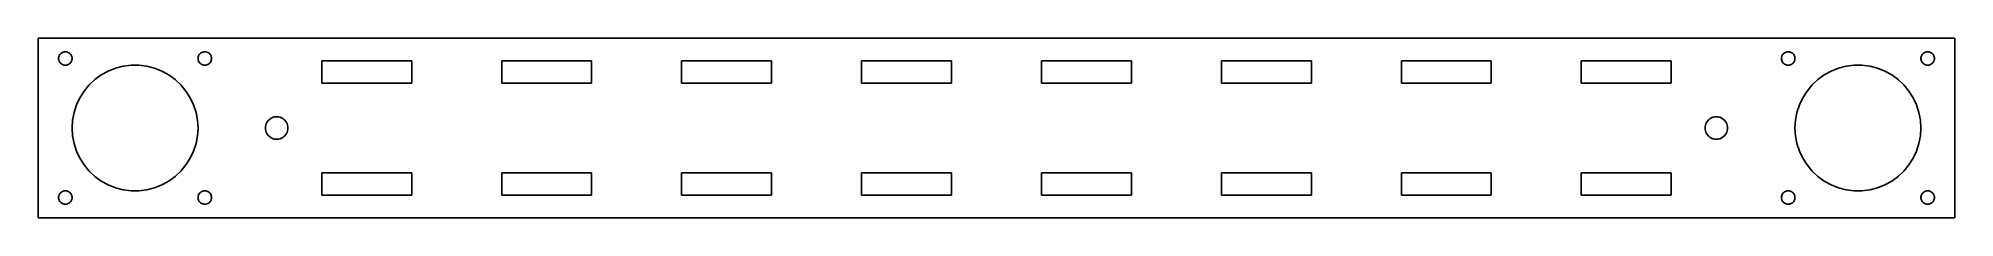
# Model space of a CAD drawing. Header units: metres. Extents: x -213 to 213, y -20 to 20.
import ezdxf

# ---------------------------------------------------------------- set-up
doc = ezdxf.new("R2010")
doc.units = ezdxf.units.M

msp = doc.modelspace()

# ---------------------------------------------------------------- linework, layer by layer
for p, q in [((213, 20), (-213, 20)), ((-213, 20), (-213, -20)), ((213, -20), (213, 20)), ((-208.5, 15.5), (-208.488, 15.688)), ((-208.488, 15.312), (-208.5, 15.5)), ((-208.488, 15.688), (-208.453, 15.873)), ((-208.453, 15.127), (-208.488, 15.312)), ((-208.453, 15.873), (-208.395, 16.0522)), ((-208.395, 14.9478), (-208.453, 15.127)), ((-208.395, 16.0522), (-208.314, 16.2226)), ((-208.314, 14.7774), (-208.395, 14.9478)), ((-208.314, 16.2226), (-208.214, 16.3817)), ((-208.214, 14.6183), (-208.314, 14.7774)), ((-208.214, 16.3817), (-208.093, 16.5268)), ((-208.093, 14.4732), (-208.214, 14.6183)), ((-208.093, 16.5268), (-207.956, 16.6558)), ((-207.956, 14.3442), (-208.093, 14.4732)), ((-207.956, 16.6558), (-207.804, 16.7665)), ((-207.804, 14.2335), (-207.956, 14.3442)), ((-207.804, 16.7665), (-207.639, 16.8572)), ((-207.639, 14.1428), (-207.804, 14.2335)), ((-207.639, 16.8572), (-207.464, 16.9266)), ((-207.464, 14.0734), (-207.639, 14.1428)), ((-207.464, 16.9266), (-207.281, 16.9734)), ((-207.281, 14.0266), (-207.464, 14.0734)), ((-207.281, 16.9734), (-207.094, 16.997)), ((-207.094, 14.003), (-207.281, 14.0266)), ((-207.094, 16.997), (-206.906, 16.997)), ((-206.906, 14.003), (-207.094, 14.003)), ((-206.906, 16.997), (-206.719, 16.9734)), ((-206.719, 14.0266), (-206.906, 14.003)), ((-206.719, 16.9734), (-206.536, 16.9266)), ((-206.536, 14.0734), (-206.719, 14.0266)), ((-206.536, 16.9266), (-206.361, 16.8572)), ((-206.361, 14.1428), (-206.536, 14.0734)), ((-206.361, 16.8572), (-206.196, 16.7665)), ((-206.196, 14.2335), (-206.361, 14.1428)), ((-206.196, 16.7665), (-206.044, 16.6558)), ((-206.044, 14.3442), (-206.196, 14.2335)), ((-206.044, 16.6558), (-205.907, 16.5268)), ((-205.907, 14.4732), (-206.044, 14.3442)), ((-205.907, 16.5268), (-205.786, 16.3817)), ((-205.786, 14.6183), (-205.907, 14.4732)), ((-205.786, 16.3817), (-205.686, 16.2226)), ((-205.686, 14.7774), (-205.786, 14.6183)), ((-205.686, 16.2226), (-205.605, 16.0522)), ((-205.605, 14.9478), (-205.686, 14.7774)), ((-205.605, 16.0522), (-205.547, 15.873)), ((-205.547, 15.127), (-205.605, 14.9478)), ((-205.547, 15.873), (-205.512, 15.688)), ((-205.512, 15.312), (-205.547, 15.127)), ((-205.512, 15.688), (-205.5, 15.5)), ((-205.5, 15.5), (-205.512, 15.312)), ((-197.461, 12.6676), (-195.826, 13.3148)), ((-195.826, 13.3148), (-194.123, 13.752)), ((-194.123, 13.752), (-192.379, 13.9724)), ((-192.379, 13.9724), (-190.621, 13.9724)), ((-190.621, 13.9724), (-188.877, 13.752)), ((-188.877, 13.752), (-187.174, 13.3148)), ((-187.174, 13.3148), (-185.539, 12.6676)), ((-177.5, 15.5), (-177.488, 15.688)), ((-177.488, 15.312), (-177.5, 15.5)), ((-177.488, 15.688), (-177.453, 15.873)), ((-177.453, 15.127), (-177.488, 15.312)), ((-177.453, 15.873), (-177.395, 16.0522)), ((-177.395, 14.9478), (-177.453, 15.127)), ((-177.395, 16.0522), (-177.314, 16.2226)), ((-177.314, 14.7774), (-177.395, 14.9478)), ((-177.314, 16.2226), (-177.214, 16.3817)), ((-177.214, 14.6183), (-177.314, 14.7774)), ((-177.214, 16.3817), (-177.093, 16.5268)), ((-177.093, 14.4732), (-177.214, 14.6183)), ((-177.093, 16.5268), (-176.956, 16.6558)), ((-176.956, 14.3442), (-177.093, 14.4732)), ((-176.956, 16.6558), (-176.804, 16.7665)), ((-176.804, 14.2335), (-176.956, 14.3442)), ((-176.804, 16.7665), (-176.639, 16.8572)), ((-176.639, 14.1428), (-176.804, 14.2335)), ((-176.639, 16.8572), (-176.464, 16.9266)), ((-176.464, 14.0734), (-176.639, 14.1428)), ((-176.464, 16.9266), (-176.281, 16.9734)), ((-176.281, 14.0266), (-176.464, 14.0734)), ((-176.281, 16.9734), (-176.094, 16.997)), ((-176.094, 14.003), (-176.281, 14.0266)), ((-176.094, 16.997), (-175.906, 16.997)), ((-175.906, 14.003), (-176.094, 14.003)), ((-175.906, 16.997), (-175.719, 16.9734)), ((-175.719, 14.0266), (-175.906, 14.003)), ((-175.719, 16.9734), (-175.536, 16.9266)), ((-175.536, 14.0734), (-175.719, 14.0266)), ((-175.536, 16.9266), (-175.361, 16.8572)), ((-175.361, 14.1428), (-175.536, 14.0734)), ((-175.361, 16.8572), (-175.196, 16.7665)), ((-175.196, 14.2335), (-175.361, 14.1428)), ((-175.196, 16.7665), (-175.044, 16.6558)), ((-175.044, 14.3442), (-175.196, 14.2335)), ((-175.044, 16.6558), (-174.907, 16.5268)), ((-174.907, 14.4732), (-175.044, 14.3442)), ((-174.907, 16.5268), (-174.786, 16.3817)), ((-174.786, 14.6183), (-174.907, 14.4732)), ((-174.786, 16.3817), (-174.686, 16.2226)), ((-174.686, 14.7774), (-174.786, 14.6183)), ((-174.686, 16.2226), (-174.605, 16.0522)), ((-174.605, 14.9478), (-174.686, 14.7774)), ((-174.605, 16.0522), (-174.547, 15.873)), ((-174.547, 15.127), (-174.605, 14.9478)), ((-174.547, 15.873), (-174.512, 15.688)), ((-174.512, 15.312), (-174.547, 15.127)), ((-174.512, 15.688), (-174.5, 15.5)), ((-174.5, 15.5), (-174.512, 15.312)), ((-150, 10), (-150, 15)), ((-150, 15), (-130, 15)), ((-130, 15), (-130, 10)), ((-110, 10), (-110, 15)), ((-110, 15), (-90, 15)), ((-90, 15), (-90, 10)), ((-70, 10), (-70, 15)), ((-70, 15), (-50, 15)), ((-50, 15), (-50, 10)), ((-30, 10), (-30, 15)), ((-30, 15), (-10, 15)), ((-10, 15), (-10, 10)), ((10, 10), (10, 15)), ((10, 15), (30, 15)), ((30, 15), (30, 10)), ((50, 10), (50, 15)), ((50, 15), (70, 15)), ((70, 15), (70, 10)), ((90, 10), (90, 15)), ((90, 15), (110, 15)), ((110, 15), (110, 10)), ((130, 10), (130, 15)), ((130, 15), (150, 15)), ((150, 15), (150, 10)), ((174.5, 15.5), (174.512, 15.688)), ((174.512, 15.312), (174.5, 15.5)), ((174.512, 15.688), (174.547, 15.873)), ((174.547, 15.127), (174.512, 15.312)), ((174.547, 15.873), (174.605, 16.0522)), ((174.605, 14.9478), (174.547, 15.127)), ((174.605, 16.0522), (174.686, 16.2226)), ((174.686, 14.7774), (174.605, 14.9478)), ((174.686, 16.2226), (174.786, 16.3817)), ((174.786, 14.6183), (174.686, 14.7774)), ((174.786, 16.3817), (174.907, 16.5268)), ((174.907, 14.4732), (174.786, 14.6183)), ((174.907, 16.5268), (175.044, 16.6558)), ((175.044, 14.3442), (174.907, 14.4732)), ((175.044, 16.6558), (175.196, 16.7665)), ((175.196, 14.2335), (175.044, 14.3442)), ((175.196, 16.7665), (175.361, 16.8572)), ((175.361, 14.1428), (175.196, 14.2335)), ((175.361, 16.8572), (175.536, 16.9266)), ((175.536, 14.0734), (175.361, 14.1428)), ((175.536, 16.9266), (175.719, 16.9734)), ((175.719, 14.0266), (175.536, 14.0734)), ((175.719, 16.9734), (175.906, 16.997)), ((175.906, 14.003), (175.719, 14.0266)), ((175.906, 16.997), (176.094, 16.997)), ((176.094, 14.003), (175.906, 14.003)), ((176.094, 16.997), (176.281, 16.9734)), ((176.281, 14.0266), (176.094, 14.003)), ((176.281, 16.9734), (176.464, 16.9266)), ((176.464, 14.0734), (176.281, 14.0266)), ((176.464, 16.9266), (176.639, 16.8572)), ((176.639, 14.1428), (176.464, 14.0734)), ((176.639, 16.8572), (176.804, 16.7665)), ((176.804, 14.2335), (176.639, 14.1428)), ((176.804, 16.7665), (176.956, 16.6558)), ((176.956, 14.3442), (176.804, 14.2335)), ((176.956, 16.6558), (177.093, 16.5268)), ((177.093, 14.4732), (176.956, 14.3442)), ((177.093, 16.5268), (177.214, 16.3817)), ((177.214, 14.6183), (177.093, 14.4732)), ((177.214, 16.3817), (177.314, 16.2226)), ((177.314, 14.7774), (177.214, 14.6183)), ((177.314, 16.2226), (177.395, 16.0522)), ((177.395, 14.9478), (177.314, 14.7774)), ((177.395, 16.0522), (177.453, 15.873)), ((177.453, 15.127), (177.395, 14.9478)), ((177.453, 15.873), (177.488, 15.688)), ((177.488, 15.312), (177.453, 15.127)), ((177.488, 15.688), (177.5, 15.5)), ((177.5, 15.5), (177.488, 15.312)), ((185.539, 12.6676), (187.174, 13.3148)), ((187.174, 13.3148), (188.877, 13.752)), ((188.877, 13.752), (190.621, 13.9724)), ((190.621, 13.9724), (192.379, 13.9724)), ((192.379, 13.9724), (194.123, 13.752)), ((194.123, 13.752), (195.826, 13.3148)), ((195.826, 13.3148), (197.461, 12.6676)), ((205.5, 15.5), (205.512, 15.688)), ((205.512, 15.312), (205.5, 15.5)), ((205.512, 15.688), (205.547, 15.873)), ((205.547, 15.127), (205.512, 15.312)), ((205.547, 15.873), (205.605, 16.0522)), ((205.605, 14.9478), (205.547, 15.127)), ((205.605, 16.0522), (205.686, 16.2226)), ((205.686, 14.7774), (205.605, 14.9478)), ((205.686, 16.2226), (205.786, 16.3817)), ((205.786, 14.6183), (205.686, 14.7774)), ((205.786, 16.3817), (205.907, 16.5268)), ((205.907, 14.4732), (205.786, 14.6183)), ((205.907, 16.5268), (206.044, 16.6558)), ((206.044, 14.3442), (205.907, 14.4732)), ((206.044, 16.6558), (206.196, 16.7665)), ((206.196, 14.2335), (206.044, 14.3442)), ((206.196, 16.7665), (206.361, 16.8572)), ((206.361, 14.1428), (206.196, 14.2335)), ((206.361, 16.8572), (206.536, 16.9266)), ((206.536, 14.0734), (206.361, 14.1428)), ((206.536, 16.9266), (206.719, 16.9734)), ((206.719, 14.0266), (206.536, 14.0734)), ((206.719, 16.9734), (206.906, 16.997)), ((206.906, 14.003), (206.719, 14.0266)), ((206.906, 16.997), (207.094, 16.997)), ((207.094, 14.003), (206.906, 14.003)), ((207.094, 16.997), (207.281, 16.9734)), ((207.281, 14.0266), (207.094, 14.003)), ((207.281, 16.9734), (207.464, 16.9266)), ((207.464, 14.0734), (207.281, 14.0266)), ((207.464, 16.9266), (207.639, 16.8572)), ((207.639, 14.1428), (207.464, 14.0734)), ((207.639, 16.8572), (207.804, 16.7665)), ((207.804, 14.2335), (207.639, 14.1428)), ((207.804, 16.7665), (207.956, 16.6558)), ((207.956, 14.3442), (207.804, 14.2335)), ((207.956, 16.6558), (208.093, 16.5268)), ((208.093, 14.4732), (207.956, 14.3442)), ((208.093, 16.5268), (208.214, 16.3817)), ((208.214, 14.6183), (208.093, 14.4732)), ((208.214, 16.3817), (208.314, 16.2226)), ((208.314, 14.7774), (208.214, 14.6183)), ((208.314, 16.2226), (208.395, 16.0522)), ((208.395, 14.9478), (208.314, 14.7774)), ((208.395, 16.0522), (208.453, 15.873)), ((208.453, 15.127), (208.395, 14.9478)), ((208.453, 15.873), (208.488, 15.688)), ((208.488, 15.312), (208.453, 15.127)), ((208.488, 15.688), (208.5, 15.5)), ((208.5, 15.5), (208.488, 15.312)), ((-202.826, 8.22899), (-201.706, 9.58365)), ((-201.706, 9.58365), (-200.424, 10.7872)), ((-200.424, 10.7872), (-199.002, 11.8206)), ((-199.002, 11.8206), (-197.461, 12.6676)), ((-185.539, 12.6676), (-183.998, 11.8206)), ((-183.998, 11.8206), (-182.576, 10.7872)), ((-182.576, 10.7872), (-181.294, 9.58365)), ((-181.294, 9.58365), (-180.174, 8.22899)), ((-130, 10), (-150, 10)), ((-90, 10), (-110, 10)), ((-50, 10), (-70, 10)), ((-10, 10), (-30, 10)), ((30, 10), (10, 10)), ((70, 10), (50, 10)), ((110, 10), (90, 10)), ((150, 10), (130, 10)), ((180.174, 8.22899), (181.294, 9.58365)), ((181.294, 9.58365), (182.576, 10.7872)), ((182.576, 10.7872), (183.998, 11.8206)), ((183.998, 11.8206), (185.539, 12.6676)), ((197.461, 12.6676), (199.002, 11.8206)), ((199.002, 11.8206), (200.424, 10.7872)), ((200.424, 10.7872), (201.706, 9.58365)), ((201.706, 9.58365), (202.826, 8.22899)), ((-205.06, 3.48164), (-204.517, 5.15373)), ((-204.517, 5.15373), (-203.768, 6.74454)), ((-203.768, 6.74454), (-202.826, 8.22899)), ((-180.174, 8.22899), (-179.232, 6.74454)), ((-179.232, 6.74454), (-178.483, 5.15373)), ((-178.483, 5.15373), (-177.94, 3.48164)), ((177.94, 3.48164), (178.483, 5.15373)), ((178.483, 5.15373), (179.232, 6.74454)), ((179.232, 6.74454), (180.174, 8.22899)), ((202.826, 8.22899), (203.768, 6.74454)), ((203.768, 6.74454), (204.517, 5.15373)), ((204.517, 5.15373), (205.06, 3.48164)), ((-205.5, 0), (-205.39, 1.75465)), ((-205.39, -1.75465), (-205.5, 0)), ((-205.39, 1.75465), (-205.06, 3.48164)), ((-177.94, 3.48164), (-177.61, 1.75465)), ((-177.61, 1.75465), (-177.5, 0)), ((-177.5, 0), (-177.61, -1.75465)), ((-162.5, 0), (-162.48, 0.31332)), ((-162.48, -0.31332), (-162.5, 0)), ((-162.48, 0.31332), (-162.421, 0.62172)), ((-162.421, 0.62172), (-162.324, 0.9203)), ((-162.324, 0.9203), (-162.191, 1.20438)), ((-162.191, 1.20438), (-162.023, 1.46945)), ((-162.023, 1.46945), (-161.822, 1.71136)), ((-161.822, 1.71136), (-161.594, 1.92627)), ((-161.594, 1.92627), (-161.34, 2.11081)), ((-161.34, 2.11081), (-161.064, 2.26205)), ((-161.064, 2.26205), (-160.773, 2.37764)), ((-160.773, 2.37764), (-160.468, 2.4557)), ((-160.468, 2.4557), (-160.157, 2.49506)), ((-160.157, 2.49506), (-159.843, 2.49506)), ((-159.843, 2.49506), (-159.532, 2.4557)), ((-159.532, 2.4557), (-159.227, 2.37764)), ((-159.227, 2.37764), (-158.936, 2.26205)), ((-158.936, 2.26205), (-158.66, 2.11081)), ((-158.66, 2.11081), (-158.406, 1.92627)), ((-158.406, 1.92627), (-158.178, 1.71136)), ((-158.178, 1.71136), (-157.977, 1.46945)), ((-157.977, 1.46945), (-157.809, 1.20438)), ((-157.809, 1.20438), (-157.676, 0.9203)), ((-157.676, 0.9203), (-157.579, 0.62172)), ((-157.579, 0.62172), (-157.52, 0.31332)), ((-157.52, 0.31332), (-157.5, 0)), ((-157.5, 0), (-157.52, -0.31332)), ((157.5, 0), (157.52, 0.31332)), ((157.52, -0.31332), (157.5, 0)), ((157.52, 0.31332), (157.579, 0.62172)), ((157.579, 0.62172), (157.676, 0.9203)), ((157.676, 0.9203), (157.809, 1.20438)), ((157.809, 1.20438), (157.977, 1.46945)), ((157.977, 1.46945), (158.178, 1.71136)), ((158.178, 1.71136), (158.406, 1.92627)), ((158.406, 1.92627), (158.66, 2.11081)), ((158.66, 2.11081), (158.936, 2.26205)), ((158.936, 2.26205), (159.227, 2.37764)), ((159.227, 2.37764), (159.532, 2.4557)), ((159.532, 2.4557), (159.843, 2.49506)), ((159.843, 2.49506), (160.157, 2.49506)), ((160.157, 2.49506), (160.468, 2.4557)), ((160.468, 2.4557), (160.773, 2.37764)), ((160.773, 2.37764), (161.064, 2.26205)), ((161.064, 2.26205), (161.34, 2.11081)), ((161.34, 2.11081), (161.594, 1.92627)), ((161.594, 1.92627), (161.822, 1.71136)), ((161.822, 1.71136), (162.023, 1.46945)), ((162.023, 1.46945), (162.191, 1.20438)), ((162.191, 1.20438), (162.324, 0.9203)), ((162.324, 0.9203), (162.421, 0.62172)), ((162.421, 0.62172), (162.48, 0.31332)), ((162.48, 0.31332), (162.5, 0)), ((162.5, 0), (162.48, -0.31332)), ((177.5, 0), (177.61, 1.75465)), ((177.61, -1.75465), (177.5, 0)), ((177.61, 1.75465), (177.94, 3.48164)), ((205.06, 3.48164), (205.39, 1.75465)), ((205.39, 1.75465), (205.5, 0)), ((205.5, 0), (205.39, -1.75465)), ((-205.06, -3.48164), (-205.39, -1.75465)), ((-204.517, -5.15373), (-205.06, -3.48164)), ((-177.94, -3.48164), (-178.483, -5.15373)), ((-177.61, -1.75465), (-177.94, -3.48164)), ((-162.421, -0.62172), (-162.48, -0.31332)), ((-162.324, -0.9203), (-162.421, -0.62172)), ((-162.191, -1.20438), (-162.324, -0.9203)), ((-162.023, -1.46945), (-162.191, -1.20438)), ((-161.822, -1.71136), (-162.023, -1.46945)), ((-161.594, -1.92627), (-161.822, -1.71136)), ((-161.34, -2.11081), (-161.594, -1.92627)), ((-161.064, -2.26205), (-161.34, -2.11081)), ((-160.773, -2.37764), (-161.064, -2.26205)), ((-160.468, -2.4557), (-160.773, -2.37764)), ((-160.157, -2.49506), (-160.468, -2.4557)), ((-159.843, -2.49506), (-160.157, -2.49506)), ((-159.532, -2.4557), (-159.843, -2.49506)), ((-159.227, -2.37764), (-159.532, -2.4557)), ((-158.936, -2.26205), (-159.227, -2.37764)), ((-158.66, -2.11081), (-158.936, -2.26205)), ((-158.406, -1.92627), (-158.66, -2.11081)), ((-158.178, -1.71136), (-158.406, -1.92627)), ((-157.977, -1.46945), (-158.178, -1.71136)), ((-157.809, -1.20438), (-157.977, -1.46945)), ((-157.676, -0.9203), (-157.809, -1.20438)), ((-157.579, -0.62172), (-157.676, -0.9203)), ((-157.52, -0.31332), (-157.579, -0.62172)), ((157.579, -0.62172), (157.52, -0.31332)), ((157.676, -0.9203), (157.579, -0.62172)), ((157.809, -1.20438), (157.676, -0.9203)), ((157.977, -1.46945), (157.809, -1.20438)), ((158.178, -1.71136), (157.977, -1.46945)), ((158.406, -1.92627), (158.178, -1.71136)), ((158.66, -2.11081), (158.406, -1.92627)), ((158.936, -2.26205), (158.66, -2.11081)), ((159.227, -2.37764), (158.936, -2.26205)), ((159.532, -2.4557), (159.227, -2.37764)), ((159.843, -2.49506), (159.532, -2.4557)), ((160.157, -2.49506), (159.843, -2.49506)), ((160.468, -2.4557), (160.157, -2.49506)), ((160.773, -2.37764), (160.468, -2.4557)), ((161.064, -2.26205), (160.773, -2.37764)), ((161.34, -2.11081), (161.064, -2.26205)), ((161.594, -1.92627), (161.34, -2.11081)), ((161.822, -1.71136), (161.594, -1.92627)), ((162.023, -1.46945), (161.822, -1.71136)), ((162.191, -1.20438), (162.023, -1.46945)), ((162.324, -0.9203), (162.191, -1.20438)), ((162.421, -0.62172), (162.324, -0.9203)), ((162.48, -0.31332), (162.421, -0.62172)), ((177.94, -3.48164), (177.61, -1.75465)), ((178.483, -5.15373), (177.94, -3.48164)), ((205.06, -3.48164), (204.517, -5.15373)), ((205.39, -1.75465), (205.06, -3.48164)), ((-203.768, -6.74454), (-204.517, -5.15373)), ((-202.826, -8.22899), (-203.768, -6.74454)), ((-201.706, -9.58365), (-202.826, -8.22899)), ((-180.174, -8.22899), (-181.294, -9.58365)), ((-179.232, -6.74454), (-180.174, -8.22899)), ((-178.483, -5.15373), (-179.232, -6.74454)), ((179.232, -6.74454), (178.483, -5.15373)), ((180.174, -8.22899), (179.232, -6.74454)), ((181.294, -9.58365), (180.174, -8.22899)), ((202.826, -8.22899), (201.706, -9.58365)), ((203.768, -6.74454), (202.826, -8.22899)), ((204.517, -5.15373), (203.768, -6.74454)), ((-200.424, -10.7872), (-201.706, -9.58365)), ((-199.002, -11.8206), (-200.424, -10.7872)), ((-197.461, -12.6676), (-199.002, -11.8206)), ((-195.826, -13.3148), (-197.461, -12.6676)), ((-185.539, -12.6676), (-187.174, -13.3148)), ((-183.998, -11.8206), (-185.539, -12.6676)), ((-182.576, -10.7872), (-183.998, -11.8206)), ((-181.294, -9.58365), (-182.576, -10.7872)), ((-150, -14.9999), (-150, -9.99986)), ((-150, -9.99986), (-130, -9.99986)), ((-130, -9.99986), (-130, -14.9999)), ((-110, -14.9999), (-110, -9.99986)), ((-110, -9.99986), (-90, -9.99986)), ((-90, -9.99986), (-90, -14.9999)), ((-70, -14.9999), (-70, -9.99986)), ((-70, -9.99986), (-50, -9.99986)), ((-50, -9.99986), (-50, -14.9999)), ((-30, -14.9999), (-30, -9.99986)), ((-30, -9.99986), (-10, -9.99986)), ((-10, -9.99986), (-10, -14.9999)), ((10, -14.9999), (10, -9.99986)), ((10, -9.99986), (30, -9.99986)), ((30, -9.99986), (30, -14.9999)), ((50, -14.9999), (50, -9.99986)), ((50, -9.99986), (70, -9.99986)), ((70, -9.99986), (70, -14.9999)), ((90, -14.9999), (90, -9.99986)), ((90, -9.99986), (110, -9.99986)), ((110, -9.99986), (110, -14.9999)), ((130, -14.9999), (130, -9.99986)), ((130, -9.99986), (150, -9.99986)), ((150, -9.99986), (150, -14.9999)), ((182.576, -10.7872), (181.294, -9.58365)), ((183.998, -11.8206), (182.576, -10.7872)), ((185.539, -12.6676), (183.998, -11.8206)), ((187.174, -13.3148), (185.539, -12.6676)), ((197.461, -12.6676), (195.826, -13.3148)), ((199.002, -11.8206), (197.461, -12.6676)), ((200.424, -10.7872), (199.002, -11.8206)), ((201.706, -9.58365), (200.424, -10.7872)), ((-208.5, -15.5), (-208.488, -15.312)), ((-208.488, -15.688), (-208.5, -15.5)), ((-208.488, -15.312), (-208.453, -15.127)), ((-208.453, -15.873), (-208.488, -15.688)), ((-208.453, -15.127), (-208.395, -14.9478)), ((-208.395, -16.0522), (-208.453, -15.873)), ((-208.395, -14.9478), (-208.314, -14.7774)), ((-208.314, -16.2226), (-208.395, -16.0522)), ((-208.314, -14.7774), (-208.214, -14.6183)), ((-208.214, -16.3817), (-208.314, -16.2226)), ((-208.214, -14.6183), (-208.093, -14.4732)), ((-208.093, -16.5268), (-208.214, -16.3817)), ((-208.093, -14.4732), (-207.956, -14.3442)), ((-207.956, -16.6558), (-208.093, -16.5268)), ((-207.956, -14.3442), (-207.804, -14.2335)), ((-207.804, -16.7665), (-207.956, -16.6558)), ((-207.804, -14.2335), (-207.639, -14.1428)), ((-207.639, -16.8572), (-207.804, -16.7665)), ((-207.639, -14.1428), (-207.464, -14.0734)), ((-207.464, -16.9266), (-207.639, -16.8572)), ((-207.464, -14.0734), (-207.281, -14.0266)), ((-207.281, -16.9734), (-207.464, -16.9266)), ((-207.281, -14.0266), (-207.094, -14.003)), ((-207.094, -16.997), (-207.281, -16.9734)), ((-207.094, -14.003), (-206.906, -14.003)), ((-206.906, -16.997), (-207.094, -16.997)), ((-206.906, -14.003), (-206.719, -14.0266)), ((-206.719, -16.9734), (-206.906, -16.997)), ((-206.719, -14.0266), (-206.536, -14.0734)), ((-206.536, -16.9266), (-206.719, -16.9734)), ((-206.536, -14.0734), (-206.361, -14.1428)), ((-206.361, -16.8572), (-206.536, -16.9266)), ((-206.361, -14.1428), (-206.196, -14.2335)), ((-206.196, -16.7665), (-206.361, -16.8572)), ((-206.196, -14.2335), (-206.044, -14.3442)), ((-206.044, -16.6558), (-206.196, -16.7665)), ((-206.044, -14.3442), (-205.907, -14.4732)), ((-205.907, -16.5268), (-206.044, -16.6558)), ((-205.907, -14.4732), (-205.786, -14.6183)), ((-205.786, -16.3817), (-205.907, -16.5268)), ((-205.786, -14.6183), (-205.686, -14.7774)), ((-205.686, -16.2226), (-205.786, -16.3817)), ((-205.686, -14.7774), (-205.605, -14.9478)), ((-205.605, -16.0522), (-205.686, -16.2226)), ((-205.605, -14.9478), (-205.547, -15.127)), ((-205.547, -15.873), (-205.605, -16.0522)), ((-205.547, -15.127), (-205.512, -15.312)), ((-205.512, -15.688), (-205.547, -15.873)), ((-205.512, -15.312), (-205.5, -15.5)), ((-205.5, -15.5), (-205.512, -15.688)), ((-194.123, -13.752), (-195.826, -13.3148)), ((-192.379, -13.9724), (-194.123, -13.752)), ((-190.621, -13.9724), (-192.379, -13.9724)), ((-188.877, -13.752), (-190.621, -13.9724)), ((-187.174, -13.3148), (-188.877, -13.752)), ((-177.5, -15.5), (-177.488, -15.312)), ((-177.488, -15.688), (-177.5, -15.5)), ((-177.488, -15.312), (-177.453, -15.127)), ((-177.453, -15.873), (-177.488, -15.688)), ((-177.453, -15.127), (-177.395, -14.9478)), ((-177.395, -16.0522), (-177.453, -15.873)), ((-177.395, -14.9478), (-177.314, -14.7774)), ((-177.314, -16.2226), (-177.395, -16.0522)), ((-177.314, -14.7774), (-177.214, -14.6183)), ((-177.214, -16.3817), (-177.314, -16.2226)), ((-177.214, -14.6183), (-177.093, -14.4732)), ((-177.093, -16.5268), (-177.214, -16.3817)), ((-177.093, -14.4732), (-176.956, -14.3442)), ((-176.956, -16.6558), (-177.093, -16.5268)), ((-176.956, -14.3442), (-176.804, -14.2335)), ((-176.804, -16.7665), (-176.956, -16.6558)), ((-176.804, -14.2335), (-176.639, -14.1428)), ((-176.639, -16.8572), (-176.804, -16.7665)), ((-176.639, -14.1428), (-176.464, -14.0734)), ((-176.464, -16.9266), (-176.639, -16.8572)), ((-176.464, -14.0734), (-176.281, -14.0266)), ((-176.281, -16.9734), (-176.464, -16.9266)), ((-176.281, -14.0266), (-176.094, -14.003)), ((-176.094, -16.997), (-176.281, -16.9734)), ((-176.094, -14.003), (-175.906, -14.003)), ((-175.906, -16.997), (-176.094, -16.997)), ((-175.906, -14.003), (-175.719, -14.0266)), ((-175.719, -16.9734), (-175.906, -16.997)), ((-175.719, -14.0266), (-175.536, -14.0734)), ((-175.536, -16.9266), (-175.719, -16.9734)), ((-175.536, -14.0734), (-175.361, -14.1428)), ((-175.361, -16.8572), (-175.536, -16.9266)), ((-175.361, -14.1428), (-175.196, -14.2335)), ((-175.196, -16.7665), (-175.361, -16.8572)), ((-175.196, -14.2335), (-175.044, -14.3442)), ((-175.044, -16.6558), (-175.196, -16.7665)), ((-175.044, -14.3442), (-174.907, -14.4732)), ((-174.907, -16.5268), (-175.044, -16.6558)), ((-174.907, -14.4732), (-174.786, -14.6183)), ((-174.786, -16.3817), (-174.907, -16.5268)), ((-174.786, -14.6183), (-174.686, -14.7774)), ((-174.686, -16.2226), (-174.786, -16.3817)), ((-174.686, -14.7774), (-174.605, -14.9478)), ((-174.605, -16.0522), (-174.686, -16.2226)), ((-174.605, -14.9478), (-174.547, -15.127)), ((-174.547, -15.873), (-174.605, -16.0522)), ((-174.547, -15.127), (-174.512, -15.312)), ((-174.512, -15.688), (-174.547, -15.873)), ((-174.512, -15.312), (-174.5, -15.5)), ((-174.5, -15.5), (-174.512, -15.688)), ((-130, -14.9999), (-150, -14.9999)), ((-90, -14.9999), (-110, -14.9999)), ((-50, -14.9999), (-70, -14.9999)), ((-10, -14.9999), (-30, -14.9999)), ((30, -14.9999), (10, -14.9999)), ((70, -14.9999), (50, -14.9999)), ((110, -14.9999), (90, -14.9999)), ((150, -14.9999), (130, -14.9999)), ((174.5, -15.5), (174.512, -15.312)), ((174.512, -15.688), (174.5, -15.5)), ((174.512, -15.312), (174.547, -15.127)), ((174.547, -15.873), (174.512, -15.688)), ((174.547, -15.127), (174.605, -14.9478)), ((174.605, -16.0522), (174.547, -15.873)), ((174.605, -14.9478), (174.686, -14.7774)), ((174.686, -16.2226), (174.605, -16.0522)), ((174.686, -14.7774), (174.786, -14.6183)), ((174.786, -16.3817), (174.686, -16.2226)), ((174.786, -14.6183), (174.907, -14.4732)), ((174.907, -16.5268), (174.786, -16.3817)), ((174.907, -14.4732), (175.044, -14.3442)), ((175.044, -16.6558), (174.907, -16.5268)), ((175.044, -14.3442), (175.196, -14.2335)), ((175.196, -16.7665), (175.044, -16.6558)), ((175.196, -14.2335), (175.361, -14.1428)), ((175.361, -16.8572), (175.196, -16.7665)), ((175.361, -14.1428), (175.536, -14.0734)), ((175.536, -16.9266), (175.361, -16.8572)), ((175.536, -14.0734), (175.719, -14.0266)), ((175.719, -16.9734), (175.536, -16.9266)), ((175.719, -14.0266), (175.906, -14.003)), ((175.906, -16.997), (175.719, -16.9734)), ((175.906, -14.003), (176.094, -14.003)), ((176.094, -16.997), (175.906, -16.997)), ((176.094, -14.003), (176.281, -14.0266)), ((176.281, -16.9734), (176.094, -16.997)), ((176.281, -14.0266), (176.464, -14.0734)), ((176.464, -16.9266), (176.281, -16.9734)), ((176.464, -14.0734), (176.639, -14.1428)), ((176.639, -16.8572), (176.464, -16.9266)), ((176.639, -14.1428), (176.804, -14.2335)), ((176.804, -16.7665), (176.639, -16.8572)), ((176.804, -14.2335), (176.956, -14.3442)), ((176.956, -16.6558), (176.804, -16.7665)), ((176.956, -14.3442), (177.093, -14.4732)), ((177.093, -16.5268), (176.956, -16.6558)), ((177.093, -14.4732), (177.214, -14.6183)), ((177.214, -16.3817), (177.093, -16.5268)), ((177.214, -14.6183), (177.314, -14.7774)), ((177.314, -16.2226), (177.214, -16.3817)), ((177.314, -14.7774), (177.395, -14.9478)), ((177.395, -16.0522), (177.314, -16.2226)), ((177.395, -14.9478), (177.453, -15.127)), ((177.453, -15.873), (177.395, -16.0522)), ((177.453, -15.127), (177.488, -15.312)), ((177.488, -15.688), (177.453, -15.873)), ((177.488, -15.312), (177.5, -15.5)), ((177.5, -15.5), (177.488, -15.688)), ((188.877, -13.752), (187.174, -13.3148)), ((190.621, -13.9724), (188.877, -13.752)), ((192.379, -13.9724), (190.621, -13.9724)), ((194.123, -13.752), (192.379, -13.9724)), ((195.826, -13.3148), (194.123, -13.752)), ((205.5, -15.5), (205.512, -15.312)), ((205.512, -15.688), (205.5, -15.5)), ((205.512, -15.312), (205.547, -15.127)), ((205.547, -15.873), (205.512, -15.688)), ((205.547, -15.127), (205.605, -14.9478)), ((205.605, -16.0522), (205.547, -15.873)), ((205.605, -14.9478), (205.686, -14.7774)), ((205.686, -16.2226), (205.605, -16.0522)), ((205.686, -14.7774), (205.786, -14.6183)), ((205.786, -16.3817), (205.686, -16.2226)), ((205.786, -14.6183), (205.907, -14.4732)), ((205.907, -16.5268), (205.786, -16.3817)), ((205.907, -14.4732), (206.044, -14.3442)), ((206.044, -16.6558), (205.907, -16.5268)), ((206.044, -14.3442), (206.196, -14.2335)), ((206.196, -16.7665), (206.044, -16.6558)), ((206.196, -14.2335), (206.361, -14.1428)), ((206.361, -16.8572), (206.196, -16.7665)), ((206.361, -14.1428), (206.536, -14.0734)), ((206.536, -16.9266), (206.361, -16.8572)), ((206.536, -14.0734), (206.719, -14.0266)), ((206.719, -16.9734), (206.536, -16.9266)), ((206.719, -14.0266), (206.906, -14.003)), ((206.906, -16.997), (206.719, -16.9734)), ((206.906, -14.003), (207.094, -14.003)), ((207.094, -16.997), (206.906, -16.997)), ((207.094, -14.003), (207.281, -14.0266)), ((207.281, -16.9734), (207.094, -16.997)), ((207.281, -14.0266), (207.464, -14.0734)), ((207.464, -16.9266), (207.281, -16.9734)), ((207.464, -14.0734), (207.639, -14.1428)), ((207.639, -16.8572), (207.464, -16.9266)), ((207.639, -14.1428), (207.804, -14.2335)), ((207.804, -16.7665), (207.639, -16.8572)), ((207.804, -14.2335), (207.956, -14.3442)), ((207.956, -16.6558), (207.804, -16.7665)), ((207.956, -14.3442), (208.093, -14.4732)), ((208.093, -16.5268), (207.956, -16.6558)), ((208.093, -14.4732), (208.214, -14.6183)), ((208.214, -16.3817), (208.093, -16.5268)), ((208.214, -14.6183), (208.314, -14.7774)), ((208.314, -16.2226), (208.214, -16.3817)), ((208.314, -14.7774), (208.395, -14.9478)), ((208.395, -16.0522), (208.314, -16.2226)), ((208.395, -14.9478), (208.453, -15.127)), ((208.453, -15.873), (208.395, -16.0522)), ((208.453, -15.127), (208.488, -15.312)), ((208.488, -15.688), (208.453, -15.873)), ((208.488, -15.312), (208.5, -15.5)), ((208.5, -15.5), (208.488, -15.688)), ((-213, -20), (213, -20))]:
    msp.add_line(p, q)

doc.saveas('drawing.dxf')
